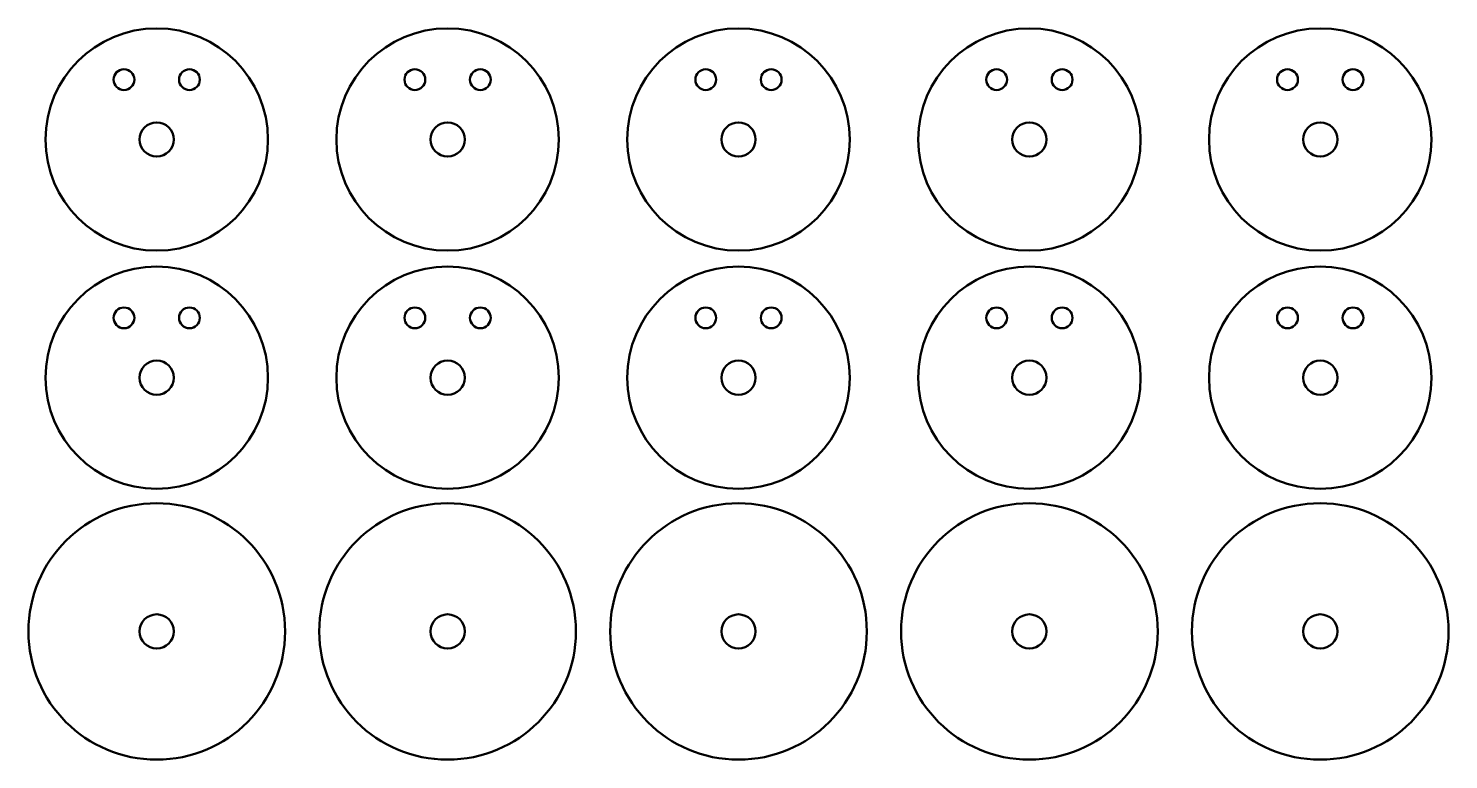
# Model space of a CAD drawing. Header units: inches. Extents: x 1117 to 1992, y -2324 to -585.
# Drawn here: x 1704.5 to 1787.5, y -1259.5 to -1216.7 of the extents above; entities that cross this region are included whole.
import ezdxf

# ---------------------------------------------------------------- set-up
doc = ezdxf.new("R2010")
doc.units = ezdxf.units.IN
doc.header["$MEASUREMENT"] = 0
doc.layers.add('Layer 1', color=7, linetype='Continuous')

# ---------------------------------------------------------------- blocks, each defined once
blk = doc.blocks.new('block 100')
at = {"layer": 'Layer 1', "color": 18, "lineweight": 50, "true_color": 0x010101}
for points in [[(1773.525, -1223.231), (1773.525, -1226.821), (1776.435, -1229.731), (1780.025, -1229.731), (1783.614, -1229.731), (1786.525, -1226.821), (1786.525, -1223.231), (1786.525, -1219.641), (1783.614, -1216.731), (1780.025, -1216.731), (1776.435, -1216.731), (1773.525, -1219.641), (1773.525, -1223.231)], [(1779.024, -1223.231), (1779.024, -1222.679), (1779.472, -1222.231), (1780.024, -1222.231), (1780.577, -1222.231), (1781.024, -1222.679), (1781.024, -1223.231), (1781.024, -1223.783), (1780.577, -1224.231), (1780.024, -1224.231), (1779.472, -1224.231), (1779.024, -1223.783), (1779.024, -1223.231)]]:
    blk.add_open_spline(points, degree=3, knots=[0, 0, 0, 0, 1, 1, 1, 2, 2, 2, 3, 3, 3, 4, 4, 4, 4], dxfattribs=at)
at = {"layer": 'Layer 1', "color": 240, "lineweight": 50, "true_color": 0xec2227}
for points in [[(1778.111, -1219.122), (1778.446, -1219.122), (1778.718, -1219.394), (1778.718, -1219.729), (1778.718, -1220.065), (1778.446, -1220.337), (1778.111, -1220.337), (1777.775, -1220.337), (1777.503, -1220.065), (1777.503, -1219.729), (1777.503, -1219.394), (1777.775, -1219.122), (1778.111, -1219.122)], [(1781.938, -1219.122), (1782.274, -1219.122), (1782.546, -1219.394), (1782.546, -1219.729), (1782.546, -1220.065), (1782.274, -1220.337), (1781.938, -1220.337), (1781.603, -1220.337), (1781.331, -1220.065), (1781.331, -1219.729), (1781.331, -1219.394), (1781.603, -1219.122), (1781.938, -1219.122)]]:
    blk.add_open_spline(points, degree=3, knots=[0, 0, 0, 0, 1, 1, 1, 2, 2, 2, 3, 3, 3, 4, 4, 4, 4], dxfattribs=at)
blk = doc.blocks.new('block 101')
at = {"layer": 'Layer 1', "color": 18, "lineweight": 50, "true_color": 0x010101}
for points in [[(1773.525, -1237.166), (1773.525, -1240.756), (1776.435, -1243.666), (1780.025, -1243.666), (1783.614, -1243.666), (1786.525, -1240.756), (1786.525, -1237.166), (1786.525, -1233.576), (1783.614, -1230.665), (1780.025, -1230.665), (1776.435, -1230.665), (1773.525, -1233.576), (1773.525, -1237.166)], [(1779.024, -1237.166), (1779.024, -1236.614), (1779.472, -1236.166), (1780.024, -1236.166), (1780.577, -1236.166), (1781.024, -1236.614), (1781.024, -1237.166), (1781.024, -1237.718), (1780.577, -1238.166), (1780.024, -1238.166), (1779.472, -1238.166), (1779.024, -1237.718), (1779.024, -1237.166)]]:
    blk.add_open_spline(points, degree=3, knots=[0, 0, 0, 0, 1, 1, 1, 2, 2, 2, 3, 3, 3, 4, 4, 4, 4], dxfattribs=at)
at = {"layer": 'Layer 1', "color": 240, "lineweight": 50, "true_color": 0xec2227}
for points in [[(1778.111, -1233.057), (1778.446, -1233.057), (1778.718, -1233.329), (1778.718, -1233.664), (1778.718, -1233.999), (1778.446, -1234.272), (1778.111, -1234.272), (1777.775, -1234.272), (1777.503, -1233.999), (1777.503, -1233.664), (1777.503, -1233.329), (1777.775, -1233.057), (1778.111, -1233.057)], [(1781.938, -1233.057), (1782.274, -1233.057), (1782.546, -1233.329), (1782.546, -1233.664), (1782.546, -1233.999), (1782.274, -1234.272), (1781.938, -1234.272), (1781.603, -1234.272), (1781.331, -1233.999), (1781.331, -1233.664), (1781.331, -1233.329), (1781.603, -1233.057), (1781.938, -1233.057)]]:
    blk.add_open_spline(points, degree=3, knots=[0, 0, 0, 0, 1, 1, 1, 2, 2, 2, 3, 3, 3, 4, 4, 4, 4], dxfattribs=at)
blk = doc.blocks.new('block 107')
at = {"layer": 'Layer 1', "color": 18, "lineweight": 50, "true_color": 0x010101}
for points in [[(1756.524, -1223.231), (1756.524, -1226.821), (1759.435, -1229.731), (1763.025, -1229.731), (1766.615, -1229.731), (1769.525, -1226.821), (1769.525, -1223.231), (1769.525, -1219.641), (1766.615, -1216.731), (1763.025, -1216.731), (1759.435, -1216.731), (1756.524, -1219.641), (1756.524, -1223.231)], [(1762.024, -1223.231), (1762.024, -1222.679), (1762.472, -1222.231), (1763.025, -1222.231), (1763.577, -1222.231), (1764.024, -1222.679), (1764.024, -1223.231), (1764.024, -1223.783), (1763.577, -1224.231), (1763.025, -1224.231), (1762.472, -1224.231), (1762.024, -1223.783), (1762.024, -1223.231)]]:
    blk.add_open_spline(points, degree=3, knots=[0, 0, 0, 0, 1, 1, 1, 2, 2, 2, 3, 3, 3, 4, 4, 4, 4], dxfattribs=at)
at = {"layer": 'Layer 1', "color": 240, "lineweight": 50, "true_color": 0xec2227}
for points in [[(1761.11, -1219.122), (1761.446, -1219.122), (1761.718, -1219.394), (1761.718, -1219.729), (1761.718, -1220.065), (1761.446, -1220.337), (1761.11, -1220.337), (1760.775, -1220.337), (1760.503, -1220.065), (1760.503, -1219.729), (1760.503, -1219.394), (1760.775, -1219.122), (1761.11, -1219.122)], [(1764.939, -1219.122), (1765.274, -1219.122), (1765.546, -1219.394), (1765.546, -1219.729), (1765.546, -1220.065), (1765.274, -1220.337), (1764.939, -1220.337), (1764.603, -1220.337), (1764.331, -1220.065), (1764.331, -1219.729), (1764.331, -1219.394), (1764.603, -1219.122), (1764.939, -1219.122)]]:
    blk.add_open_spline(points, degree=3, knots=[0, 0, 0, 0, 1, 1, 1, 2, 2, 2, 3, 3, 3, 4, 4, 4, 4], dxfattribs=at)
blk = doc.blocks.new('block 108')
at = {"layer": 'Layer 1', "color": 18, "lineweight": 50, "true_color": 0x010101}
for points in [[(1756.524, -1237.166), (1756.524, -1240.756), (1759.435, -1243.666), (1763.025, -1243.666), (1766.615, -1243.666), (1769.525, -1240.756), (1769.525, -1237.166), (1769.525, -1233.576), (1766.615, -1230.665), (1763.025, -1230.665), (1759.435, -1230.665), (1756.524, -1233.576), (1756.524, -1237.166)], [(1762.024, -1237.166), (1762.024, -1236.614), (1762.472, -1236.166), (1763.025, -1236.166), (1763.577, -1236.166), (1764.024, -1236.614), (1764.024, -1237.166), (1764.024, -1237.718), (1763.577, -1238.166), (1763.025, -1238.166), (1762.472, -1238.166), (1762.024, -1237.718), (1762.024, -1237.166)]]:
    blk.add_open_spline(points, degree=3, knots=[0, 0, 0, 0, 1, 1, 1, 2, 2, 2, 3, 3, 3, 4, 4, 4, 4], dxfattribs=at)
at = {"layer": 'Layer 1', "color": 240, "lineweight": 50, "true_color": 0xec2227}
for points in [[(1761.11, -1233.057), (1761.446, -1233.057), (1761.718, -1233.329), (1761.718, -1233.664), (1761.718, -1233.999), (1761.446, -1234.272), (1761.11, -1234.272), (1760.775, -1234.272), (1760.503, -1233.999), (1760.503, -1233.664), (1760.503, -1233.329), (1760.775, -1233.057), (1761.11, -1233.057)], [(1764.939, -1233.057), (1765.274, -1233.057), (1765.546, -1233.329), (1765.546, -1233.664), (1765.546, -1233.999), (1765.274, -1234.272), (1764.939, -1234.272), (1764.603, -1234.272), (1764.331, -1233.999), (1764.331, -1233.664), (1764.331, -1233.329), (1764.603, -1233.057), (1764.939, -1233.057)]]:
    blk.add_open_spline(points, degree=3, knots=[0, 0, 0, 0, 1, 1, 1, 2, 2, 2, 3, 3, 3, 4, 4, 4, 4], dxfattribs=at)
blk = doc.blocks.new('block 114')
at = {"layer": 'Layer 1', "color": 18, "lineweight": 50, "true_color": 0x010101}
for points in [[(1739.525, -1223.231), (1739.525, -1226.821), (1742.435, -1229.731), (1746.025, -1229.731), (1749.615, -1229.731), (1752.525, -1226.821), (1752.525, -1223.231), (1752.525, -1219.641), (1749.615, -1216.731), (1746.025, -1216.731), (1742.435, -1216.731), (1739.525, -1219.641), (1739.525, -1223.231)], [(1745.025, -1223.231), (1745.025, -1222.679), (1745.472, -1222.231), (1746.025, -1222.231), (1746.577, -1222.231), (1747.025, -1222.679), (1747.025, -1223.231), (1747.025, -1223.783), (1746.577, -1224.231), (1746.025, -1224.231), (1745.472, -1224.231), (1745.025, -1223.783), (1745.025, -1223.231)]]:
    blk.add_open_spline(points, degree=3, knots=[0, 0, 0, 0, 1, 1, 1, 2, 2, 2, 3, 3, 3, 4, 4, 4, 4], dxfattribs=at)
at = {"layer": 'Layer 1', "color": 240, "lineweight": 50, "true_color": 0xec2227}
for points in [[(1744.111, -1219.122), (1744.446, -1219.122), (1744.718, -1219.394), (1744.718, -1219.729), (1744.718, -1220.065), (1744.446, -1220.337), (1744.111, -1220.337), (1743.775, -1220.337), (1743.503, -1220.065), (1743.503, -1219.729), (1743.503, -1219.394), (1743.775, -1219.122), (1744.111, -1219.122)], [(1747.938, -1219.122), (1748.274, -1219.122), (1748.546, -1219.394), (1748.546, -1219.729), (1748.546, -1220.065), (1748.274, -1220.337), (1747.938, -1220.337), (1747.603, -1220.337), (1747.331, -1220.065), (1747.331, -1219.729), (1747.331, -1219.394), (1747.603, -1219.122), (1747.938, -1219.122)]]:
    blk.add_open_spline(points, degree=3, knots=[0, 0, 0, 0, 1, 1, 1, 2, 2, 2, 3, 3, 3, 4, 4, 4, 4], dxfattribs=at)
blk = doc.blocks.new('block 115')
at = {"layer": 'Layer 1', "color": 18, "lineweight": 50, "true_color": 0x010101}
for points in [[(1739.525, -1237.166), (1739.525, -1240.756), (1742.435, -1243.666), (1746.025, -1243.666), (1749.615, -1243.666), (1752.525, -1240.756), (1752.525, -1237.166), (1752.525, -1233.576), (1749.615, -1230.665), (1746.025, -1230.665), (1742.435, -1230.665), (1739.525, -1233.576), (1739.525, -1237.166)], [(1745.025, -1237.166), (1745.025, -1236.614), (1745.472, -1236.166), (1746.025, -1236.166), (1746.577, -1236.166), (1747.025, -1236.614), (1747.025, -1237.166), (1747.025, -1237.718), (1746.577, -1238.166), (1746.025, -1238.166), (1745.472, -1238.166), (1745.025, -1237.718), (1745.025, -1237.166)]]:
    blk.add_open_spline(points, degree=3, knots=[0, 0, 0, 0, 1, 1, 1, 2, 2, 2, 3, 3, 3, 4, 4, 4, 4], dxfattribs=at)
at = {"layer": 'Layer 1', "color": 240, "lineweight": 50, "true_color": 0xec2227}
for points in [[(1744.111, -1233.057), (1744.446, -1233.057), (1744.718, -1233.329), (1744.718, -1233.664), (1744.718, -1233.999), (1744.446, -1234.272), (1744.111, -1234.272), (1743.775, -1234.272), (1743.503, -1233.999), (1743.503, -1233.664), (1743.503, -1233.329), (1743.775, -1233.057), (1744.111, -1233.057)], [(1747.938, -1233.057), (1748.274, -1233.057), (1748.546, -1233.329), (1748.546, -1233.664), (1748.546, -1233.999), (1748.274, -1234.272), (1747.938, -1234.272), (1747.603, -1234.272), (1747.331, -1233.999), (1747.331, -1233.664), (1747.331, -1233.329), (1747.603, -1233.057), (1747.938, -1233.057)]]:
    blk.add_open_spline(points, degree=3, knots=[0, 0, 0, 0, 1, 1, 1, 2, 2, 2, 3, 3, 3, 4, 4, 4, 4], dxfattribs=at)
blk = doc.blocks.new('block 121')
at = {"layer": 'Layer 1', "color": 18, "lineweight": 50, "true_color": 0x010101}
for points in [[(1722.524, -1223.231), (1722.524, -1226.821), (1725.434, -1229.731), (1729.024, -1229.731), (1732.614, -1229.731), (1735.524, -1226.821), (1735.524, -1223.231), (1735.524, -1219.641), (1732.614, -1216.731), (1729.024, -1216.731), (1725.434, -1216.731), (1722.524, -1219.641), (1722.524, -1223.231)], [(1728.024, -1223.231), (1728.024, -1222.679), (1728.472, -1222.231), (1729.024, -1222.231), (1729.576, -1222.231), (1730.025, -1222.679), (1730.025, -1223.231), (1730.025, -1223.783), (1729.576, -1224.231), (1729.024, -1224.231), (1728.472, -1224.231), (1728.024, -1223.783), (1728.024, -1223.231)]]:
    blk.add_open_spline(points, degree=3, knots=[0, 0, 0, 0, 1, 1, 1, 2, 2, 2, 3, 3, 3, 4, 4, 4, 4], dxfattribs=at)
at = {"layer": 'Layer 1', "color": 240, "lineweight": 50, "true_color": 0xec2227}
for points in [[(1727.11, -1219.122), (1727.446, -1219.122), (1727.718, -1219.394), (1727.718, -1219.729), (1727.718, -1220.065), (1727.446, -1220.337), (1727.11, -1220.337), (1726.775, -1220.337), (1726.503, -1220.065), (1726.503, -1219.729), (1726.503, -1219.394), (1726.775, -1219.122), (1727.11, -1219.122)], [(1730.939, -1219.122), (1731.275, -1219.122), (1731.546, -1219.394), (1731.546, -1219.729), (1731.546, -1220.065), (1731.275, -1220.337), (1730.939, -1220.337), (1730.603, -1220.337), (1730.331, -1220.065), (1730.331, -1219.729), (1730.331, -1219.394), (1730.603, -1219.122), (1730.939, -1219.122)]]:
    blk.add_open_spline(points, degree=3, knots=[0, 0, 0, 0, 1, 1, 1, 2, 2, 2, 3, 3, 3, 4, 4, 4, 4], dxfattribs=at)
blk = doc.blocks.new('block 122')
at = {"layer": 'Layer 1', "color": 18, "lineweight": 50, "true_color": 0x010101}
for points in [[(1722.524, -1237.166), (1722.524, -1240.756), (1725.434, -1243.666), (1729.024, -1243.666), (1732.614, -1243.666), (1735.524, -1240.756), (1735.524, -1237.166), (1735.524, -1233.576), (1732.614, -1230.665), (1729.024, -1230.665), (1725.434, -1230.665), (1722.524, -1233.576), (1722.524, -1237.166)], [(1728.024, -1237.166), (1728.024, -1236.614), (1728.472, -1236.166), (1729.024, -1236.166), (1729.576, -1236.166), (1730.025, -1236.614), (1730.025, -1237.166), (1730.025, -1237.718), (1729.576, -1238.166), (1729.024, -1238.166), (1728.472, -1238.166), (1728.024, -1237.718), (1728.024, -1237.166)]]:
    blk.add_open_spline(points, degree=3, knots=[0, 0, 0, 0, 1, 1, 1, 2, 2, 2, 3, 3, 3, 4, 4, 4, 4], dxfattribs=at)
at = {"layer": 'Layer 1', "color": 240, "lineweight": 50, "true_color": 0xec2227}
for points in [[(1727.11, -1233.057), (1727.446, -1233.057), (1727.718, -1233.329), (1727.718, -1233.664), (1727.718, -1233.999), (1727.446, -1234.272), (1727.11, -1234.272), (1726.775, -1234.272), (1726.503, -1233.999), (1726.503, -1233.664), (1726.503, -1233.329), (1726.775, -1233.057), (1727.11, -1233.057)], [(1730.939, -1233.057), (1731.275, -1233.057), (1731.546, -1233.329), (1731.546, -1233.664), (1731.546, -1233.999), (1731.275, -1234.272), (1730.939, -1234.272), (1730.603, -1234.272), (1730.331, -1233.999), (1730.331, -1233.664), (1730.331, -1233.329), (1730.603, -1233.057), (1730.939, -1233.057)]]:
    blk.add_open_spline(points, degree=3, knots=[0, 0, 0, 0, 1, 1, 1, 2, 2, 2, 3, 3, 3, 4, 4, 4, 4], dxfattribs=at)
blk = doc.blocks.new('block 128')
at = {"layer": 'Layer 1', "color": 18, "lineweight": 50, "true_color": 0x010101}
for points in [[(1705.525, -1223.231), (1705.525, -1226.821), (1708.435, -1229.731), (1712.024, -1229.731), (1715.614, -1229.731), (1718.525, -1226.821), (1718.525, -1223.231), (1718.525, -1219.641), (1715.614, -1216.731), (1712.024, -1216.731), (1708.435, -1216.731), (1705.525, -1219.641), (1705.525, -1223.231)], [(1711.025, -1223.231), (1711.025, -1222.679), (1711.472, -1222.231), (1712.024, -1222.231), (1712.577, -1222.231), (1713.025, -1222.679), (1713.025, -1223.231), (1713.025, -1223.783), (1712.577, -1224.231), (1712.024, -1224.231), (1711.471, -1224.231), (1711.025, -1223.783), (1711.025, -1223.231)]]:
    blk.add_open_spline(points, degree=3, knots=[0, 0, 0, 0, 1, 1, 1, 2, 2, 2, 3, 3, 3, 4, 4, 4, 4], dxfattribs=at)
at = {"layer": 'Layer 1', "color": 240, "lineweight": 50, "true_color": 0xec2227}
for points in [[(1710.111, -1219.122), (1710.446, -1219.122), (1710.718, -1219.394), (1710.718, -1219.729), (1710.718, -1220.065), (1710.446, -1220.337), (1710.111, -1220.337), (1709.775, -1220.337), (1709.503, -1220.065), (1709.503, -1219.729), (1709.503, -1219.394), (1709.775, -1219.122), (1710.111, -1219.122)], [(1713.938, -1219.122), (1714.274, -1219.122), (1714.546, -1219.394), (1714.546, -1219.729), (1714.546, -1220.065), (1714.274, -1220.337), (1713.938, -1220.337), (1713.603, -1220.337), (1713.331, -1220.065), (1713.331, -1219.729), (1713.331, -1219.394), (1713.603, -1219.122), (1713.938, -1219.122)]]:
    blk.add_open_spline(points, degree=3, knots=[0, 0, 0, 0, 1, 1, 1, 2, 2, 2, 3, 3, 3, 4, 4, 4, 4], dxfattribs=at)
blk = doc.blocks.new('block 129')
at = {"layer": 'Layer 1', "color": 18, "lineweight": 50, "true_color": 0x010101}
for points in [[(1705.525, -1237.166), (1705.525, -1240.756), (1708.435, -1243.666), (1712.024, -1243.666), (1715.614, -1243.666), (1718.525, -1240.756), (1718.525, -1237.166), (1718.525, -1233.576), (1715.614, -1230.665), (1712.024, -1230.665), (1708.435, -1230.665), (1705.525, -1233.576), (1705.525, -1237.166)], [(1711.025, -1237.166), (1711.025, -1236.614), (1711.472, -1236.166), (1712.024, -1236.166), (1712.577, -1236.166), (1713.025, -1236.614), (1713.025, -1237.166), (1713.025, -1237.718), (1712.577, -1238.166), (1712.024, -1238.166), (1711.471, -1238.166), (1711.025, -1237.718), (1711.025, -1237.166)]]:
    blk.add_open_spline(points, degree=3, knots=[0, 0, 0, 0, 1, 1, 1, 2, 2, 2, 3, 3, 3, 4, 4, 4, 4], dxfattribs=at)
at = {"layer": 'Layer 1', "color": 240, "lineweight": 50, "true_color": 0xec2227}
for points in [[(1710.111, -1233.057), (1710.446, -1233.057), (1710.718, -1233.329), (1710.718, -1233.664), (1710.718, -1233.999), (1710.446, -1234.272), (1710.111, -1234.272), (1709.775, -1234.272), (1709.503, -1233.999), (1709.503, -1233.664), (1709.503, -1233.329), (1709.775, -1233.057), (1710.111, -1233.057)], [(1713.938, -1233.057), (1714.274, -1233.057), (1714.546, -1233.329), (1714.546, -1233.664), (1714.546, -1233.999), (1714.274, -1234.272), (1713.938, -1234.272), (1713.603, -1234.272), (1713.331, -1233.999), (1713.331, -1233.664), (1713.331, -1233.329), (1713.603, -1233.057), (1713.938, -1233.057)]]:
    blk.add_open_spline(points, degree=3, knots=[0, 0, 0, 0, 1, 1, 1, 2, 2, 2, 3, 3, 3, 4, 4, 4, 4], dxfattribs=at)

msp = doc.modelspace()

# ---------------------------------------------------------------- linework, layer by layer
at = {"layer": 'Layer 1', "color": 18, "lineweight": 50, "true_color": 0x010101}
for points in [[(1704.525, -1252.008), (1704.525, -1256.15), (1707.882, -1259.509), (1712.024, -1259.509), (1716.167, -1259.509), (1719.525, -1256.15), (1719.525, -1252.008), (1719.525, -1247.867), (1716.167, -1244.508), (1712.024, -1244.508), (1707.882, -1244.508), (1704.525, -1247.867), (1704.525, -1252.008)], [(1721.525, -1252.008), (1721.525, -1256.15), (1724.882, -1259.509), (1729.024, -1259.509), (1733.167, -1259.509), (1736.525, -1256.15), (1736.525, -1252.008), (1736.525, -1247.867), (1733.166, -1244.508), (1729.024, -1244.508), (1724.882, -1244.508), (1721.525, -1247.867), (1721.525, -1252.008)], [(1738.525, -1252.008), (1738.525, -1256.15), (1741.882, -1259.509), (1746.025, -1259.509), (1750.167, -1259.509), (1753.525, -1256.15), (1753.525, -1252.008), (1753.525, -1247.867), (1750.167, -1244.508), (1746.025, -1244.508), (1741.882, -1244.508), (1738.525, -1247.867), (1738.525, -1252.008)], [(1755.525, -1252.008), (1755.525, -1256.15), (1758.882, -1259.509), (1763.025, -1259.509), (1767.167, -1259.509), (1770.525, -1256.15), (1770.525, -1252.008), (1770.525, -1247.867), (1767.167, -1244.508), (1763.025, -1244.508), (1758.882, -1244.508), (1755.525, -1247.867), (1755.525, -1252.008)], [(1772.525, -1252.008), (1772.525, -1256.15), (1775.882, -1259.509), (1780.025, -1259.509), (1784.167, -1259.509), (1787.525, -1256.15), (1787.525, -1252.008), (1787.525, -1247.867), (1784.167, -1244.508), (1780.025, -1244.508), (1775.882, -1244.508), (1772.525, -1247.867), (1772.525, -1252.008)], [(1711.025, -1252.008), (1711.025, -1251.457), (1711.472, -1251.009), (1712.024, -1251.009), (1712.577, -1251.009), (1713.025, -1251.457), (1713.025, -1252.008), (1713.025, -1252.561), (1712.577, -1253.009), (1712.024, -1253.009), (1711.471, -1253.009), (1711.025, -1252.561), (1711.025, -1252.008)], [(1728.024, -1252.008), (1728.024, -1251.457), (1728.472, -1251.009), (1729.024, -1251.009), (1729.576, -1251.009), (1730.025, -1251.457), (1730.025, -1252.008), (1730.025, -1252.561), (1729.576, -1253.009), (1729.024, -1253.009), (1728.472, -1253.009), (1728.024, -1252.561), (1728.024, -1252.008)], [(1745.025, -1252.008), (1745.025, -1251.457), (1745.472, -1251.009), (1746.025, -1251.009), (1746.577, -1251.009), (1747.025, -1251.457), (1747.025, -1252.008), (1747.025, -1252.561), (1746.577, -1253.009), (1746.025, -1253.009), (1745.472, -1253.009), (1745.025, -1252.561), (1745.025, -1252.008)], [(1762.024, -1252.008), (1762.024, -1251.457), (1762.472, -1251.009), (1763.025, -1251.009), (1763.577, -1251.009), (1764.024, -1251.457), (1764.024, -1252.008), (1764.024, -1252.561), (1763.577, -1253.009), (1763.025, -1253.009), (1762.472, -1253.009), (1762.024, -1252.561), (1762.024, -1252.008)], [(1779.024, -1252.008), (1779.024, -1251.457), (1779.472, -1251.009), (1780.024, -1251.009), (1780.577, -1251.009), (1781.024, -1251.457), (1781.024, -1252.008), (1781.024, -1252.561), (1780.577, -1253.009), (1780.024, -1253.009), (1779.472, -1253.009), (1779.024, -1252.561), (1779.024, -1252.008)]]:
    msp.add_open_spline(points, degree=3, knots=[0, 0, 0, 0, 1, 1, 1, 2, 2, 2, 3, 3, 3, 4, 4, 4, 4], dxfattribs=at)

# ---------------------------------------------------------------- block references
at = {"layer": 'Layer 1'}
for name in ['block 128', 'block 121', 'block 114', 'block 107', 'block 100', 'block 129', 'block 122', 'block 115', 'block 108', 'block 101']:
    msp.add_blockref(name, (0, 0), dxfattribs=at)

doc.saveas('drawing.dxf')
